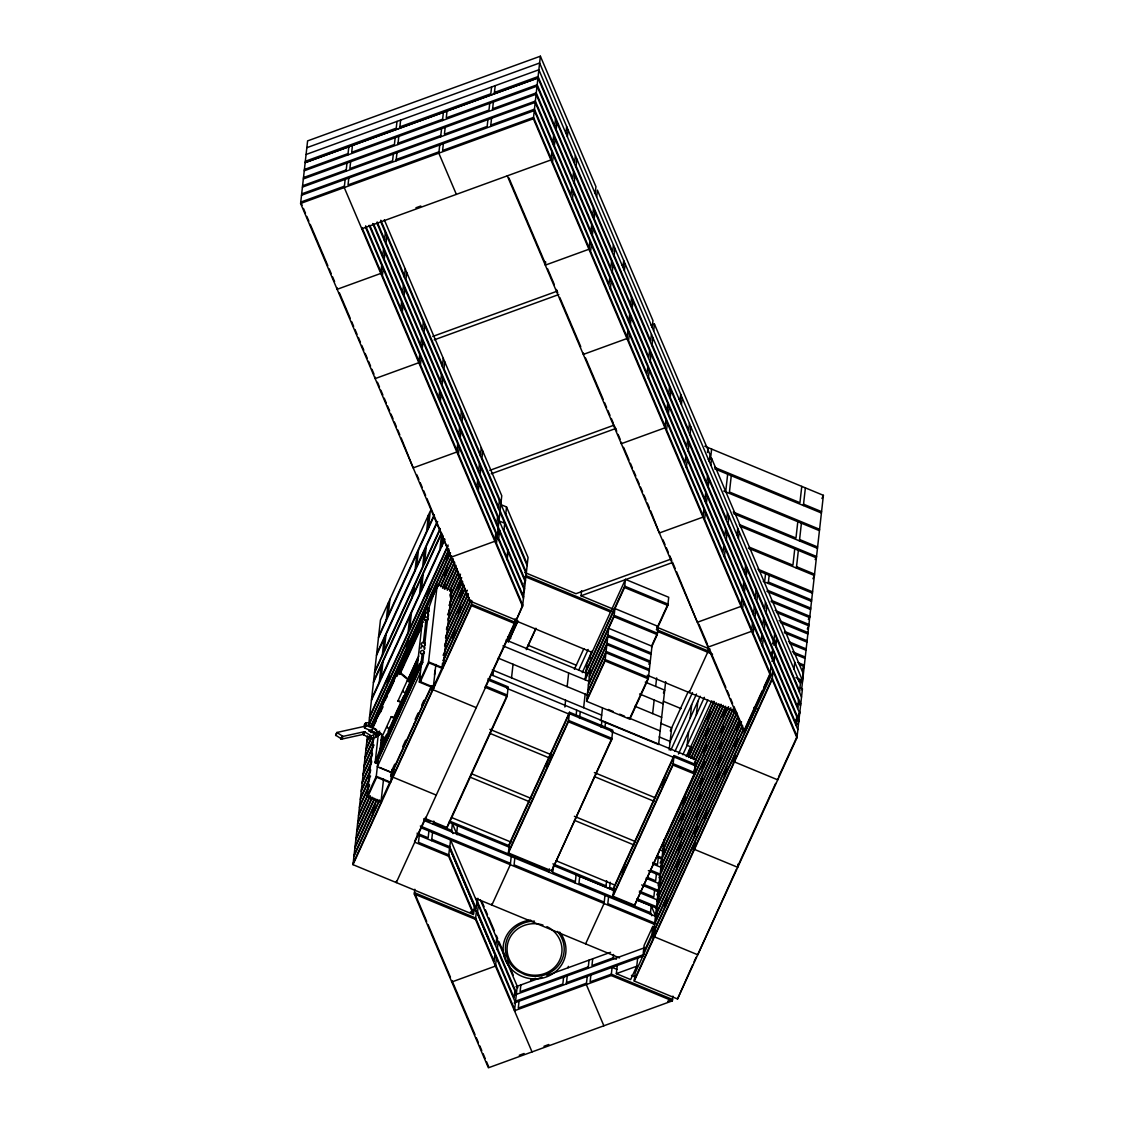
<?xml version="1.0" encoding="UTF-8"?>
<svg xmlns="http://www.w3.org/2000/svg" width="1124" height="1124" viewBox="0 0 1124 1124"><rect width="100%" height="100%" fill="white"/><g stroke="black" fill="none" stroke-linecap="round" stroke-linejoin="round"><path stroke-width="1.5" d="M500.77 504.564L506.545 506.952L528.041 557.462L522.562 606.384L516.253 620.181L469.86 601.017L300.6 203.458L307.597 140.893L540.377 56.2L595.945 186.696L595.172 193.483M345.166 179.418L344.253 187.582L522.562 606.384M346.08 171.27L346.993 163.106M347.906 154.957L348.819 146.808M348.805 178.098L348.033 184.898L438.964 151.81M350.632 161.786L349.859 168.586L440.805 135.498M352.458 145.488L351.7 152.274L442.631 119.186M337.298 287.955L337.144 289.304L380.797 273.427L381.71 265.278M393.344 154.016L392.585 160.816L301.654 193.904M395.17 137.704L394.412 144.504L303.48 177.592M396.997 121.406L396.238 128.192L305.307 161.28M382.624 257.115L383.537 248.966M384.45 240.817L385.377 232.654M383.172 268.706L382.413 275.506L418.971 361.352M384.998 252.394L384.239 259.194L420.798 345.04M386.839 236.096L386.066 242.882L422.624 328.742M396.069 160.844L396.983 152.695M397.896 144.546L398.809 136.383M399.723 128.234L400.636 120.085M375.318 377.228L375.163 378.591L418.816 362.715L419.73 354.552M400.706 309.873L401.619 301.71M402.533 293.561L403.446 285.412M404.359 277.249L405.272 269.1M403.08 305.152L402.322 311.938L438.866 397.798M404.907 288.84L404.148 295.64L440.692 381.486M406.733 272.528L405.975 279.328L442.519 365.188M373.969 725.879C370.232 721.833 361.914 720.779 364.935 728.169L378.367 733.733L379.603 731.05M376.638 729.813L365.904 725.345L366.045 722.676M516.323 994.403L450.569 839.965L449.656 848.128L474.342 906.351L473.429 914.5L353.006 864.665L367.45 735.897M379.139 683.406L381.12 665.745M382.188 656.233L384.169 638.558M386.15 620.898L388.131 603.223M439.737 145.01L438.81 153.159L456.358 194.368M440.65 136.861L441.563 128.698M442.477 120.549L443.39 112.4M373.8 736.206L367.042 796.452L381.457 802.424M375.346 722.437L375.725 718.995L437.25 584.438L451.679 590.409L442.982 667.867L428.567 661.896L437.25 584.438L427.668 611.203M382.961 661.699L381.134 678.011L419.589 593.908L421.416 577.61M386.01 634.526L384.183 650.838L422.638 566.735L424.465 550.423M389.986 599.19L388.145 615.502L426.6 531.399L428.427 515.087M368.068 796.087L376.681 777.246L389.663 782.613L381.05 801.454L368.068 796.087L368.447 792.659M420.643 346.403L421.556 338.254M422.469 330.091L423.383 321.942M443.362 143.689L442.603 150.49L533.535 117.402L551.083 158.61M445.202 127.377L444.43 134.178L535.361 101.09L552.91 142.298M447.029 111.079L446.27 117.865L537.202 84.778L554.736 125.986M378.549 732.16L375.121 762.732L376.554 763.337L422.694 662.415L423.846 652.215M380.825 711.773L381.219 708.373M421.191 357.994L420.432 364.78L456.976 450.64M423.017 341.682L422.259 348.482L458.803 434.328M424.844 325.37L424.085 332.17L460.643 418.016M358.64 814.38L376.273 776.277L378.409 757.211M372.381 816.136L373.294 807.987M374.208 799.838L374.362 798.476L355.901 838.841M385.363 700.35L386.094 693.831M387.007 685.682L387.921 677.519M422.217 653.325L421.261 661.811L375.121 762.732L380.193 748.57L381.724 734.871M374.826 804.629L374.067 811.416L379.153 800.316M386.867 697.259L387.639 690.473M389.466 674.161L388.707 680.961L427.148 596.858M381.05 801.454L383.551 779.157M392.121 769.476L390.688 782.248L376.273 776.277M391.616 779.199L392.374 772.413M407 641.944L406.242 648.745L371.426 724.91M407.928 633.796L409.909 616.121M411.89 598.46L412.958 588.948M414.939 571.287L416.92 553.612M393.906 769.041L392.993 777.204L436.267 795.104M407.633 646.736L408.546 638.587M411.44 612.763L409.614 629.075L448.069 544.971M414.489 585.59L413.576 593.739L441.142 533.436M418.451 550.254L416.625 566.552L436.941 522.126M438.711 399.161L439.624 390.997M440.538 382.848L441.465 374.699M442.378 366.536L443.292 358.387M441.086 394.44L440.327 401.226L476.885 487.085M442.926 378.128L442.154 384.928L478.712 470.773M444.753 361.816L443.994 368.616L480.538 454.461M409.867 683.645L410.33 679.556M421.289 591.238L423.27 573.563M424.338 564.051L426.319 546.39M428.3 528.716L430.281 511.055L380.446 620.055L368.7 724.685L387.162 684.319M388.145 731.148L417.102 667.825L422.287 621.628L425.659 612.173M425.322 613.17L426.094 606.37M427.008 598.221L427.921 590.058M396.421 881.216L396.28 882.579L514.708 623.539L515.242 618.79M413.913 725.317L414.053 723.954M427.05 608.098L427.626 602.998M429.452 586.7L428.694 593.486L449.01 549.06M423.355 643.125L426.024 619.352M433.752 688.057L419.336 682.085L421.472 663.019M442.533 663.09L441.957 668.246L433.344 687.073L420.362 681.706L420.952 676.493M424.226 648.815L428.792 608.056L427.359 607.452M487.914 119.608L487.156 126.408L396.21 159.496M489.741 103.296L488.982 110.096L398.051 143.184M491.567 86.998L490.809 93.784L399.877 126.871M441.662 546.657L442.926 535.417M490.64 126.436L491.553 118.287M492.467 110.138L493.38 101.975M494.293 93.826L495.206 85.677M457.735 443.839L456.822 452.003L413.182 467.879L401.142 437.896M458.648 435.691L459.576 427.542M460.489 419.378L461.402 411.229M432.178 686.638L431.602 691.738L393.147 775.841M445.174 570.795L444.401 577.581L440.777 585.52M447.001 554.483L446.242 561.283L407.787 645.373M459.196 447.282L458.437 454.068L494.996 539.927M461.037 430.97L460.264 437.77L496.822 523.615M462.863 414.658L462.104 421.458L498.649 507.303M434.468 674.92L434.988 670.354M444.303 588.836L444.879 583.735M445.792 575.586L446.706 567.423M447.619 559.274L448.532 551.125M433.344 687.073L435.873 664.467M419.252 835.539L418.493 842.34L448.771 854.872L473.583 913.152L470.38 911.831M672.911 996.103L672.377 1000.852L488.392 1067.8L414.306 894.03L414.84 889.281M425.659 817.303L425.504 818.651L447.141 827.615L507.121 696.416L508.188 686.904L488.097 678.587M428.918 831.015L428.16 837.801L417.032 833.207M453.281 633.051L452.508 639.851L443.081 660.476M458.761 584.129L458.002 590.929L448.954 610.711M453.899 637.842L454.813 629.693M459.379 588.92L460.306 580.771M431.616 840.654L432.529 832.505M433.442 824.356L433.808 821.082M458.943 608.337L458.185 615.137L444.697 644.628M460.784 592.039L460.011 598.825L446.523 628.33M459.576 613.128L460.489 604.979M461.402 596.816L462.315 588.667M476.731 488.434L477.644 480.285M478.557 472.136L479.47 463.973M480.384 455.824L481.297 447.675M479.105 483.713L478.346 490.514L497.356 535.164L495.895 538.326M480.932 467.415L480.173 474.202L499.182 518.852M482.758 451.103L481.999 457.904L501.009 502.54M469.86 601.017L456.119 567.016M353.006 864.665L471.448 605.639L471.982 600.876M447.141 827.615L447.282 826.252M473.429 914.5L448.617 856.235L449.53 848.072L417.201 834.696M451.483 831.816L452.396 823.667L457.117 834.739M507.289 175.85L743.962 731.752L770.066 674.667L533.38 118.751L540.377 56.2M456.583 833.924L457.496 825.775M495.754 533.127L494.841 541.276L451.188 557.167L426.979 498.564M496.668 524.978L497.581 516.815M498.494 508.666L499.407 500.517M498.115 528.364L496.457 543.356L522.702 605.021L516.253 620.181M499.941 512.052L498.283 527.044L524.543 588.709M451.834 981.954L451.988 980.592L475.002 1034.642M503.805 531.413L504.718 523.264L498.944 520.876M505.631 515.115L506.545 506.952M492.93 675.482L493.492 670.382M551.842 151.81L550.929 159.959L361.788 228.79M552.755 143.661L553.668 135.498M554.596 127.349L555.509 119.2M507.865 549.51L506.952 557.659L498.733 538.382L499.646 530.219L496.26 537.651M507.135 559.864L508.048 551.715M553.303 155.252L552.544 162.039L589.102 247.898M555.144 138.94L554.371 145.727L590.929 231.586M556.97 122.628L556.197 129.429L592.755 215.274M545.66 261.864L545.295 265.138L588.948 249.247L589.861 241.098M476.843 901.687L476.084 908.473L449.811 846.765L431.771 839.305M532.031 1051.924L475.494 919.362L476.407 911.213L473.19 909.878M477.335 903.05L477.869 898.301M477.391 913.278L478.304 905.115M565.906 133.32L566.665 126.52M567.367 136.749L568.126 129.963M511.532 677.842L513.05 664.256M571.751 188.256L570.992 195.056L534.434 109.197L490.781 125.087M573.577 171.944L572.818 178.744L536.26 92.899L492.621 108.775M575.404 155.646L574.645 162.432L538.087 76.587L494.448 92.463M492.003 903.71L491.848 905.073L510.31 864.693L511.223 856.544M572.299 199.847L573.212 191.684M574.125 183.535L575.038 175.386M575.952 167.223L576.865 159.074M494.855 954.515L494.082 961.301L475.649 917.999L414.461 892.681L426.684 921.385M496.682 938.203L495.923 945.003L477.475 901.701M497.229 949.794L498.227 941.603M508.427 852.976L509.495 843.464L569.489 712.265L612.763 730.179L611.695 739.69L551.701 870.889L508.427 852.976L568.421 721.791L569.489 712.265M514.834 858.034L514.075 864.834L604.22 902.151M590.774 232.949L591.688 224.786M592.601 216.637L593.514 208.488M591.322 244.526L590.564 251.326L627.108 337.172M593.149 228.228L592.39 235.014L628.934 320.874M594.975 211.916L594.217 218.716L630.775 304.562M596.633 196.925L597.406 190.125L652.96 320.621L652.201 327.421M583.468 353.062L583.314 354.411L626.953 338.535L627.866 330.386M514.862 990.975L514.089 997.761L477.545 911.915M517.237 986.254L514.497 1010.715L611.189 975.52L672.377 1000.852M519.049 1001.231L518.276 1008.031L586.475 983.219M520.876 984.919L520.103 991.719L588.316 966.907M547.037 767.523L547.795 760.723M550.114 760.793L550.872 753.993M609.756 277.544L608.997 284.33L572.453 198.484M611.596 261.232L610.824 268.032L574.28 182.172M613.423 244.92L612.664 251.72L576.106 165.874M610.304 289.135L611.217 280.972M612.144 272.823L613.058 264.674M613.971 256.511L614.884 248.362M564.852 707.024L565.611 700.224M567.142 686.638L568.66 673.051M549.032 872.196L549.397 868.936M613.339 609.166L581.038 595.804L581.614 590.704M551.701 870.889L611.835 738.342L568.575 720.428L508.582 851.627M622.921 267.245L623.679 260.459M624.382 270.687L625.155 263.887L621.867 265.081M576.12 715.243L576.696 710.143M579.534 718.433L580.293 711.633M583.637 707.698L585.168 694.098M589.889 658.509L590.269 655.109M628.794 322.223L629.707 314.074M630.62 305.925L631.533 297.762M586.587 701.292L605.049 660.926L608.702 628.316L651.976 646.23L648.309 678.84L629.861 719.205L586.587 701.292L590.24 668.682M629.342 333.814L628.569 340.614L665.127 426.46M631.168 317.502L630.409 324.302L666.953 410.162M632.995 301.204L632.236 307.99L668.78 393.85M621.474 442.35L621.319 443.699L664.972 427.822L665.886 419.673M563.602 977.192L562.843 983.992L515.747 1001.133M575.179 883.014L576.134 874.781L614.688 890.742M566.327 984.034L567.241 975.871M568.154 967.722L568.308 966.359M579.731 876.27L578.972 883.071L650.459 912.66L651.794 915.779M601.101 720.245L602.436 708.359M601.171 727.383L601.93 720.596M656.753 629.623L667.811 605.443L668.724 597.28L625.45 579.38L586.995 663.483L585.168 679.781L614.013 616.711L614.926 608.562L658.186 626.461L657.273 634.624L651.513 647.227M604.965 727.186L605.541 722.086M647.775 366.831L647.017 373.618L610.458 287.772M649.602 350.519L648.843 357.32L612.285 271.46M651.428 334.207L650.67 341.008L614.125 255.148M586.082 671.632L624.537 587.529L625.45 579.38M648.323 378.409L649.236 370.26M650.15 362.111L651.063 353.948M651.976 345.799L652.889 337.65M653.662 330.849L654.421 324.049L651.147 325.243M587.248 976.419L586.321 984.568L603.869 1025.776M588.161 968.27L589.074 960.107M590.873 975.098L590.114 981.884L611.344 974.171L672.531 999.489L667.67 1001.259M592.713 958.786L591.941 965.586L613.17 957.859L616.388 959.194M604.979 895.35L604.066 903.499L585.604 943.865M605.892 887.201L606.623 880.668M608.59 896.84L607.817 903.64L656.107 923.619M610.22 882.228L609.658 887.328L614.477 889.323M666.799 411.51L667.712 403.361M668.625 395.212L669.539 387.049M703.835 754.035L634.639 905.213L613.002 896.264L614.069 886.752L674.049 755.553L695.686 764.503L694.618 774.014L672.995 765.065L674.049 755.553M667.347 423.102L666.588 429.902L703.132 515.747M669.173 406.79L668.415 413.59L704.973 499.435M671.014 390.492L670.241 397.278L706.799 483.137M622.387 874.725L623.146 867.925M611.189 975.52L612.102 967.371L616.936 969.366M613.016 959.222L613.549 954.459M623.918 871.353L624.677 864.567M679.95 401.17L680.708 394.383M637.673 958.069L636.76 966.219L630.648 979.58L616.331 973.651L617.245 965.502M681.411 404.612L682.17 397.812L678.896 399.006M652.637 713.6L654.168 699.999M655.685 686.413L656.641 677.927M634.639 905.213L694.773 772.666L673.136 763.702L613.156 894.901M685.795 456.105L685.022 462.905L648.478 377.06M687.621 439.807L686.862 446.593L650.304 360.748M689.448 423.495L688.689 430.295L652.131 344.436M686.342 467.696L687.256 459.547M688.169 451.398L689.082 443.235M689.995 435.086L690.909 426.923M665.661 681.65L658.608 744.51L600.272 720.358M634.259 981.069L635.172 972.92L773.045 671.365L772.132 679.528L634.259 981.069L677.533 998.983L796.944 737.794L802.438 688.872L799.234 687.551M662.373 787.25L663.132 780.463M663.919 783.892L664.677 777.091M650.304 914.023L651.232 905.86L636.929 899.945M669.173 749.947L671.66 727.86L660.687 723.322M654.604 890.292L653.831 897.078L639.345 891.093M656.43 873.98L655.657 880.78L647.621 877.451M658.257 857.668L657.498 864.468L652.665 862.473M652.763 926.485L651.85 934.648L643.209 953.531L644.122 945.382L652.763 926.485L654.702 931.037M664.059 839.6L652.861 939.341L634.414 979.721M707.474 452.466L708.022 447.577M656.992 912.885L656.233 919.671L694.688 835.568M658.833 896.573L658.06 903.373L696.515 819.27M660.659 880.261L659.9 887.061L698.341 802.957M662.486 863.963L661.727 870.749L700.182 786.645M664.312 847.651L663.553 854.451L702.008 770.347M655.39 928.705L654.477 936.868L697.737 954.768L736.346 869.316M703.905 508.947L702.992 517.11L659.338 532.987L650.698 510.956M704.818 500.798L705.731 492.649M706.645 484.486L707.558 476.337M709.216 461.346L709.975 454.546L654.421 324.049M710.523 458.859L711.618 449.066M705.366 512.389L704.607 519.176L741.152 605.035M707.193 496.077L706.434 502.878L742.978 588.723M709.019 479.765L708.261 486.566L744.805 572.411M710.818 465.097L711.576 458.297L708.289 459.491M665.141 901.237L664.368 908.023L653.789 931.192M689.391 691.232L689.237 692.595L707.698 652.229L708.246 647.34M665.759 906.014L666.687 897.851M688.633 731.752L687.101 745.352L691.611 747.207M690.15 718.166L691.682 704.579M680.034 831.746L679.261 838.532L658.228 884.56M681.861 815.434L681.102 822.234L660.786 866.66M683.687 799.122L682.928 805.922L662.612 850.348M688.408 757L689.181 750.2M676.437 870.355L677.351 862.206M678.264 854.057L679.177 845.894M680.652 836.537L681.566 828.374M682.479 820.225L683.392 812.076M684.305 803.913L685.218 795.764M689.799 754.991L690.712 746.842M678.896 858.834L678.123 865.635L716.578 781.531M680.722 842.536L679.964 849.322L718.419 765.233M696.318 714.934L697.849 701.348M708.106 645.808L707.951 647.171L751.605 631.295L752.518 623.132M695.11 764.489L695.686 759.388L491.371 674.836M725.683 491.862L727.664 474.202M731.274 475.691L729.448 492.003L819.593 529.306M723.8 545.393L723.041 552.193L686.483 466.334M725.626 529.095L724.868 535.881L688.324 450.036M727.467 512.783L726.694 519.583L690.15 433.724M724.348 556.984L725.261 548.835M726.174 540.672L727.087 532.523M728.015 524.374L728.928 516.211M694.534 836.93L695.447 828.781M696.36 820.618L697.273 812.469M698.201 804.32L699.114 796.157M700.027 788.008L700.94 779.859M701.854 771.696L702.767 763.547M703.68 755.398L704.593 747.235M705.507 739.086L706.42 730.937M707.347 722.774L708.261 714.625M693.845 844.616L693.072 851.402L654.618 935.505M677.533 998.983L692.595 965.024M696.992 825.409L696.22 832.21L734.674 748.106L735.447 741.32M698.819 809.111L698.06 815.898L736.515 731.794L737.274 725.008M700.645 792.799L699.887 799.6L737.611 717.084M702.472 776.487L701.713 783.288L735.082 710.298M704.312 760.189L703.54 766.975L730.389 708.261M706.139 743.877L705.366 750.677L725.683 706.237M707.965 727.565L707.207 734.365L720.99 704.214M709.792 711.267L709.033 718.053L715.567 703.779M695.377 841.244L694.463 849.407L737.737 867.306L738.103 864.047M705.127 813.748L704.369 820.548L665.914 904.651M736.965 535.108L737.723 528.308M705.76 818.539L706.673 810.39M738.426 538.537L739.185 531.736M720.02 744.271L719.262 751.071L680.807 835.174M721.847 727.973L721.088 734.759L682.633 818.862M723.673 711.661L722.915 718.461L684.46 802.564M716.438 782.894L717.351 774.745M718.264 766.582L719.177 758.433M720.639 749.062L721.552 740.913M722.465 732.764L723.392 724.601M724.306 716.452L725.219 708.303M718.882 771.373L718.124 778.173L742.065 725.809M720.709 755.061L719.95 761.861L738.819 720.61M741.91 598.235L740.997 606.398L697.358 622.274L676.522 571.624M742.824 590.086L743.737 581.937M744.664 573.774L745.577 565.625M743.371 601.677L742.613 608.463L751.759 629.932M745.212 585.365L744.439 592.165L753.586 613.62M747.039 569.053L746.28 575.853L755.412 597.308M724.221 778.173L725.135 770.024M726.666 766.652L725.907 773.452L754.752 710.382M733.832 757.14L733.073 763.941L694.618 848.044M736.065 746.097L736.979 737.948M737.892 729.799L738.805 721.636M735.363 753.783L734.45 761.931L777.724 779.845L777.878 778.482M753.431 614.983L754.345 606.834M755.258 598.671L756.171 590.522M753.979 626.574L753.221 633.36L770.221 673.304L763.688 687.579M755.806 610.262L755.047 617.062L772.048 656.992M757.632 593.95L756.874 600.75L773.874 640.694L772.427 643.869M743.962 731.752L744.116 730.389M764.784 580.574L765.556 573.788M761.819 634.681L761.06 641.481L724.502 555.621M763.646 618.369L762.887 625.169L726.329 539.323M765.472 602.071L764.713 608.857L728.155 523.011M768.24 583.426L769.153 575.277M754.597 711.731L755.131 706.982M762.367 646.272L763.28 638.109M764.194 629.96L765.107 621.811M766.02 613.648L766.933 605.499M770.066 674.667L770.98 666.518M771.893 658.355L772.806 650.206L771.359 653.381M773.719 642.057L774.647 633.894M773.958 663.216L774.886 655.067L771.963 661.432M775.799 646.904L776.712 638.755L773.79 645.134M794.752 548.891L792.926 565.203L749.469 547.219M797.801 521.719L795.975 538.031L733.199 512.038M801.763 486.383L799.937 502.695L714.625 467.373M796.382 568.056L798.363 550.395M799.431 540.869L801.412 523.208M803.393 505.547L805.374 487.872M793.98 669.033L794.752 662.233M795.792 724.783L796.705 716.634M797.619 708.485L798.532 700.322M799.459 692.173L800.372 684.024L538.86 69.786L306.065 154.494M795.961 677.646L802.452 680.329L803.21 673.543L711.576 458.297M801.609 689.672L823.4 495.333L704.79 446.242M379.167 733.115L377.467 732.426L375.528 737.428L370.302 738.58L363.066 734.408L341.724 739.114L335.697 735.166M370.161 738.58C369.346 734.843 380.755 732.033 375.557 737.4L377.664 732.497M376.554 763.337L378.76 757.197M449.979 595.13L451.679 590.409M378.619 636.353L386.305 619.535M428.455 527.367L434.131 514.947M378.465 637.715L434.412 515.34M335.584 735.265L336.877 732.483L364.569 726.329M337.003 732.848L335.837 735.588L336.877 732.483L342.961 736.417L364.302 731.724L371.384 735.883M376.638 654.028L415.079 569.924M376.484 655.376L437.672 521.55M340.867 738.847L342.103 736.164L341.05 738.946M341.148 738.988L342.469 736.332M341.331 739.044L342.736 736.403M341.598 739.114L342.961 736.417M374.657 671.688L382.343 654.87M424.493 562.688L440.102 528.533M374.503 673.051L440.341 529.039M373.589 681.2L412.03 597.097M373.435 682.563L441.718 533.197L439.891 549.51L421.444 589.875M371.608 698.875L379.294 682.043M441.816 545.295L444.725 538.958M371.454 700.224L444.809 539.773M364.583 725.444L366.115 722.676M364.415 727.818L365.567 724.994M369.627 716.536L408.068 632.433M364.598 727.973L365.693 725.177M364.836 728.127L365.904 725.345M369.473 717.899L447.914 546.334M364.935 728.169L366.157 725.486M364.232 731.71L362.926 734.408L364.471 731.752M363.333 734.464L364.654 731.808M363.516 734.534L364.836 731.879M363.783 734.674L364.935 731.935M369.262 724.502L448.855 550.409M447.774 557.911L449.951 553.149M371.271 726.245L450.527 552.924M382.286 735.475L372.522 727.411L425.195 612.187M376.723 718.896L381.795 707.797M389.044 691.934L394.131 680.835M397.756 672.897L399.933 668.148M401.38 664.972L406.452 653.873M410.077 645.949L412.255 641.186M420.236 623.736L424.577 614.224M432.557 596.774L434.735 592.025M366.874 740.997L369.009 736.332M373.969 725.472L376.104 720.807M421.697 621.094L423.144 617.919M436.295 589.173L451.525 555.846M372.325 729.729L371.004 732.609M366.719 742.36L369.557 736.15M372.339 729.813L370.779 732.117M380.881 711.492L383.059 706.715M396.927 676.395L399.118 671.604L411.328 681.692L385.785 737.527L384.731 737.499M437.91 586.658L451.792 556.324M399.118 672.278L422.287 621.628L423.72 622.218M369.445 738.313L370.667 735.63L369.613 738.412M427.359 611.203L428.792 608.056M369.712 738.454L371.032 735.799M369.894 738.524L371.313 735.883M399.371 674.161L403.671 664.748M405.104 661.6L420.896 627.066M399.835 674.456L422.273 625.38M365.96 749.146L371.046 738.046M445.947 574.223L452.48 559.935M365.806 750.509L371.623 737.794M440.706 586.714L453.365 559.007M365.047 757.309L373.561 738.679M442.449 588.021L454.054 562.632M377.088 732.356L375.585 735.068L377.467 732.426M364.893 758.658L373.604 739.62M443.011 587.81L454.672 562.309M377.271 732.384C372.901 734.984 380.235 738.032 379.603 733.213L378.128 735.869M364.134 765.458L373.561 744.833M444.837 588.948L455.726 565.133M377.945 735.813L379.266 733.143M363.979 766.821L373.913 745.086M445.413 588.709L455.894 565.793M363.221 773.607L372.451 753.431M447.141 590.044L456.583 569.418M363.066 774.97L372.494 754.345M447.745 589.777L457.215 569.053M400.678 701.573L401.423 702.683L397.896 701.039L407.127 680.863L410.738 682.352L407.127 680.863M408.363 678.46L417.805 657.807M408.026 679.613L418.788 656.065M385.096 737.751C386.544 739.648 382.034 738.271 381.963 736.965L391.264 716.634L394.791 718.264L391.18 716.775M381.106 740.407L382.553 737.246M408.602 680.259L418.016 659.676M362.307 781.77L371.735 761.131M449.544 590.971L458.255 571.933M362.153 783.119L371.608 762.451M450.12 590.746L458.409 572.594M380.643 744.481L383.537 738.159M409.6 681.158L417.566 663.75M393.484 718.348L403.699 696.009M405.16 692.82L410.26 681.65L411.328 681.692M380.193 748.57L386.698 734.323M361.394 789.919L370.625 769.729M450.401 595.256L459.828 574.617M361.24 791.282L370.611 770.783M450.106 596.9L460.489 574.209M379.434 755.3L382.301 749.02M385.897 741.18L390.197 731.752M391.63 728.619L396.66 717.618M398.809 712.911L400.242 709.778M403.839 701.924L408.138 692.51M409.586 689.363L414.601 678.376M416.751 673.669L418.198 670.522M379.476 755.595L384.563 744.481M386.024 741.292L396.927 717.463M398.374 714.288L419.449 668.19M378.254 758.602L421.317 664.41M360.481 798.068L370.569 775.996M450.064 602.113L460.882 578.467M360.326 799.431L369.557 779.255M449.024 605.443L461.725 577.666M420.404 672.573L377.327 766.765L391.756 772.736M359.554 806.231L369.501 784.496M459.533 587.571L462.371 581.361M359.413 807.58L369.501 785.507M447.563 614.786L462.709 581.67M419.336 682.085L428.567 661.896M448.237 618.425L463.383 585.309M358.5 815.743L368.433 794.008M447.998 619.984L463.945 585.098M420.362 681.706L428.975 662.865L441.957 668.246M357.727 822.529L369.796 796.143M461.557 595.467L464.451 589.116M357.572 823.892L370.358 795.947M446.453 629.51L465.196 588.512M356.814 830.692L371.96 797.576M445.694 636.31L466.601 590.578M356.659 832.041L372.522 797.352M445.455 637.842L467.233 590.212M459.73 611.765L467.71 594.315M355.746 840.204L374.489 799.206M444.57 645.935L468.413 593.781M354.987 846.99L376.61 799.684M444.584 651.035L469.101 597.434M354.833 848.353L377.186 799.473M443.123 655.278L469.326 597.954M391.798 770.558L394.721 764.179M402.743 746.617L405.666 740.224M415.149 719.472L418.072 713.094M421.725 705.113L423.917 700.322M354.074 855.153L372.536 814.788M390.759 774.928L431.476 685.865M454.054 636.493L470.731 599.991M353.92 856.502L379.659 800.204M390.59 776.305L432.08 685.556M443.334 660.954L470.9 600.652M353.161 863.302L381.457 801.412M434.595 685.204L432.993 689.729L476.253 707.642M442.575 667.74L471.588 604.276L514.862 622.176L485.118 687.242M524.009 583.735L525.456 580.56L503.945 530.064M522.969 593.191L524.388 590.072L369.094 225.32M414.559 841.539L425.448 817.738M508.399 641.467L517.869 620.757M508.315 642.141L517.799 621.432M526.425 648.927L535.895 628.218M526.355 649.616L535.825 628.892M447.998 824.693L507.275 695.053L485.638 686.104L485.484 687.452L507.121 696.416M574.406 669.3L583.862 648.618M578.691 670.171L588.161 649.475M582.26 672.616L592.193 650.908M586.236 670.269L624.691 586.166L667.951 604.08L657.076 627.88M585.323 678.432L614.154 615.348L657.428 633.262L651.667 645.879M509.341 844.826L569.334 713.628L612.608 731.541M589.482 675.482L607.943 635.116L651.203 653.016M589.327 676.831L607.789 636.465L651.063 654.379M588.569 683.631L607.03 643.265L650.29 661.179L648.871 664.284M588.414 684.994L606.876 644.628L650.136 662.528M587.655 691.78L606.103 651.414L649.377 669.328M587.501 693.143L605.962 652.777L649.222 670.691M586.742 699.943L605.19 659.577L648.464 677.477L630.002 717.843M663.427 692.946L664.706 690.15L645.288 682.113M670.255 730.923L688.295 691.485M669.595 742.627L692.482 692.553M670.747 750.34L696.515 694.014M674.948 751.422L700.168 696.262M613.915 888.115L673.908 756.916L695.531 765.865M613.002 896.264L672.995 765.065M678.432 754.049L704.369 697.33M682.816 754.738L707.853 699.971M686.272 756.55L711.759 700.828M689.953 753.628L713.895 701.264M688.661 757.464L714.147 701.741M690.81 757.913L707.488 721.425M691.063 758.391L716.452 702.851M693.199 758.841L717.871 704.889M693.368 759.501L718.84 703.764M695.503 759.936L705.661 737.723M693.873 764.531L721.158 704.874M694.997 767.214L723.294 705.324M693.719 771.036L723.547 705.788M662.275 845.965L725.542 707.586M821.953 498.508L823.4 495.333M724.46 715.089L728.085 707.165M662.5 851.627L728.661 706.926M660.097 863.035L730.993 707.965M722.62 731.401L732.778 709.188M660.673 867.939L732.946 709.848M658.987 877.76L735.349 710.761M720.793 747.713L736.754 712.799M658.116 885.824L736.923 713.459M656.781 894.887L738.271 716.676M657.624 898.174L678.418 852.694M656.753 901.097L739.339 720.47M738.046 728.436L740.969 722.058M815.139 559.555L816.544 556.492L739.269 524.515M656.374 908.094L741.545 721.833M655.615 914.88L676.592 868.993M655.461 916.243L742.613 725.64M736.22 744.748L743.512 728.802L733.958 706.532M654.547 924.392L743.357 730.164M812.947 578.691L814.408 575.516L748.415 548.203M744.847 728.816L762.241 690.754M705.914 817.19L724.362 776.81M734.604 760.583L772.286 678.165L797.099 736.445L778.595 776.923M808.381 619.464L809.828 616.289L771.373 600.371M807.313 628.976L808.774 625.801L776.445 612.425M802.901 668.387L804.348 665.211L797.942 662.556M802.747 669.735L804.194 666.574L799.361 664.565M798.391 715.159L799.838 711.984M798.251 716.494L799.698 713.333L536.106 94.247L303.325 178.955M797.337 724.643L798.771 721.496L535.193 102.41L302.412 187.104M694.014 961.919L696.135 957.255M737.878 865.944L775.616 783.442M397.896 701.039L399.779 701.109M375.725 718.995L380.348 712.307M417.102 667.825L421.261 661.811L422.694 662.415L420.896 665.015M376.821 732.37L375.177 733.017L372.451 731.724M306.824 147.694L539.618 63L802.452 680.329M537.946 77.949L305.152 162.643L537.96 77.992L801.524 697.035M304.407 169.485L348.061 153.595M304.239 170.792L537.047 86.141L800.611 705.184L797.408 703.863M302.581 185.783L346.234 169.907M301.499 195.253L534.307 110.602L797.857 729.645M344.394 186.219L300.754 202.095L302.103 205.27M300.6 203.458L533.38 118.751M415.922 207.785L420.783 206.015M432.754 336.441L557.349 291.102M434.215 339.87L558.811 294.544M489.783 470.366L614.364 425.041M491.244 473.794L615.826 428.469M671.239 559.021L575.938 593.697L524.838 572.538M581.038 595.804L672.855 562.393M451.75 981.983L495.487 966.064L496.401 957.915L476.407 911.213M530.57 980.086L535.446 978.316M515.986 986.703L542.063 977.22M546.854 975.477L610.557 952.295M514.89 994.923L645.19 947.518M566.482 982.671L644.417 954.318M514.146 1003.015L642.956 956.145M616.331 973.651L636.76 966.219M519.26 1055.267L524.107 1053.497M543.946 1046.289L548.821 1044.505M371.089 730.164L368.686 730.909L376.807 734.562M403.094 690.684C400.875 691.499 407.464 694.028 405.652 691.738M387.148 726.61C384.858 727.706 392.332 729.869 389.34 727.397M399.118 671.604L398.051 671.576L410.26 681.65M372.522 727.411L376.02 729.462M382.933 736.754L383.832 737.035M803.548 504.184L821.574 511.645M714.794 468.877L821.419 513.008M723.758 491.062L819.438 530.668M799.586 539.52L817.612 546.981M733.747 513.696L817.457 548.343M740.028 526.243L816.389 557.855M796.537 566.693L814.563 574.153M757.843 569.166L812.582 591.828M759.079 571.104L812.427 593.177M768.394 582.063L811.669 599.977M763.224 581.347L811.514 601.34M767.285 590.142L810.755 608.126M766.947 591.435L810.601 609.489M771.05 601.649L809.687 617.652M775.11 610.444L808.915 624.438M779.157 620.659L808.001 632.587M780.492 622.626L807.847 633.95M784.552 631.421L807.088 640.75M784.313 632.742L806.934 642.113M788.542 641.607L806.175 648.899M789.933 643.602L806.02 650.262M792.378 651.723L805.262 657.062M793.797 653.732L805.107 658.411M624.537 587.529L667.811 605.443M797.717 679.528L802.522 681.523M799.15 681.537L802.367 682.872M656.936 627.22L710.227 649.265M525.568 575.418L612.496 611.4M656.346 629.552L707.853 650.866M525.048 576.626L610.711 612.088M657.596 631.491L712.546 654.238M614.013 616.711L657.273 634.624M795.567 720.161L798.771 721.496M753.923 707.46L757.14 708.794M514.666 620.336L592.264 652.454M647.213 675.201L736.122 711.998M471.448 605.639L514.708 623.539M605.049 660.926L648.309 678.84M507.612 636.816L510.858 638.151M527.915 645.204L576.486 665.31M663.272 701.236L681.074 708.612M639.598 693.972L663.174 703.736M506.053 640.034L586.616 673.374M502.962 645.85L589.974 681.776M634.849 706.223L661.657 717.323M498.227 658.116L588.175 695.349M608.351 709.483L613.212 711.492M619.675 714.176L624.537 716.185M627.768 717.519L660.125 730.909M659.156 736.908L670.536 741.615M492.298 669.89L601.677 715.159M487.942 679.95L508.034 688.253M506.713 688.295L569.489 714.274M611.217 731.541L673.993 757.534M568.421 721.791L611.695 739.69M489.867 729.321L551.027 754.64M594.371 772.581L655.531 797.899M489.938 733.354L549.495 758.012M594.441 776.614L653.999 801.257M659.366 849.604L664.186 851.599M471.476 773.719L531.034 798.377M574.378 816.305L635.538 841.623M469.944 777.091L529.502 801.735M574.448 820.337L634.006 844.995M656.992 855.729L661.825 857.724M656.641 857.008L663.104 859.677M652.707 863.906L660.94 867.321M650.332 870.032L659.985 874.036M648.351 870.636L660.027 875.47M379.701 767.453L391.068 772.16M646.047 878.223L659.114 883.633M643.673 884.349L659.774 891.009M641.663 884.939L659.451 892.301M639.387 892.526L658.706 900.521M451.483 817.457L511.041 842.101M555.987 860.703L615.545 885.361M449.516 821.054L509.074 845.698M552.924 863.85L606.047 885.838M637.013 898.652L656.332 906.646M449.108 822.304L510.521 847.721M613.971 890.545L553.556 865.536L552.797 872.322L575.333 881.652M636.606 899.903L657.61 908.599M423.636 818.862L429.986 821.504M433.597 822.993L451.637 830.453L452.986 833.629M456.737 832.575L549.186 870.833M423.832 820.38L655.264 916.158M420.32 826.028L510.465 863.344M420.98 827.728L654.168 924.237M414.728 842.199L448.617 856.235M475.691 898.371L619.549 957.915M631.435 975.365L636.254 977.374M414.306 894.03L475.494 919.362M378.465 731.485L382.132 734.506M766.175 612.299L799.6 690.81M775.953 645.541L800.752 703.821M764.348 628.597L797.773 707.122M774.113 661.853L798.925 720.133M762.522 644.909L795.947 723.434M772.132 679.528L796.944 737.794M508.905 177.915L545.449 263.775M547.585 268.791L554.357 284.695M556.394 289.458L557.743 292.647M559.766 297.41L580.757 346.698M585.604 358.078L603.195 399.413M604.557 402.603L606.581 407.366M607.943 410.541L609.967 415.318M611.33 418.493L613.353 423.27M614.702 426.446L616.739 431.209M618.088 434.398L620.125 439.161M623.609 447.366L629.033 460.081M630.381 463.271L632.419 468.034M633.767 471.209L635.805 475.986M637.153 479.161L639.191 483.938M640.539 487.113L642.563 491.876M643.926 495.066L645.949 499.829M647.312 503.018L649.335 507.781M662.977 539.829L665.015 544.606M666.363 547.781L668.401 552.544M669.749 555.734L671.787 560.497M673.136 563.686L675.173 568.449M698.973 624.354L707.446 644.277M710.242 650.838L725.823 687.438M727.186 690.614L729.209 695.391M730.572 698.566L732.595 703.343M384.296 219.812L501.768 495.754L500.11 510.746L526.369 572.411M380.825 220.248L404.514 275.9M505.786 513.752L527.282 564.248M380.6 221.456L527.128 565.611M377.158 221.962L384.605 239.454M377.018 223.325L526.215 573.774M373.575 223.845L402.687 292.198M372.718 223.521L525.301 581.923M369.922 225.559L382.778 255.766M365.651 225.84L400.847 308.51M507.289 558.502L523.629 596.872M365.398 226.964L523.475 598.235M651.232 905.86L655.882 916.805M361.998 227.554L380.952 272.064M303.452 208.46L305.489 213.223M306.838 216.412L308.875 221.175M310.224 224.35L327.829 265.685M329.177 268.875L331.215 273.638M332.563 276.813L334.601 281.59M339.448 292.971L350.267 318.415M351.629 321.59L353.653 326.353M355.015 329.543L357.039 334.306M358.401 337.481L360.425 342.258M361.773 345.433L363.811 350.21M365.159 353.386L367.197 358.149M368.546 361.338L370.583 366.101M371.932 369.29L373.969 374.053M377.453 382.258L379.491 387.021M380.839 390.211L382.877 394.974M384.225 398.149L386.249 402.926M387.611 406.101L389.635 410.878M390.997 414.053L393.021 418.816M394.383 422.006L396.407 426.769M397.756 429.958L399.793 434.721M416.821 474.721L418.859 479.484M420.207 482.674L422.245 487.437M423.593 490.626L425.617 495.389M452.803 559.232L454.798 563.897M482.084 901.968L484.107 906.731M485.47 909.92L487.493 914.683M488.856 917.858L494.265 930.588M496.288 935.351L497.651 938.526M499 941.715L505.098 956.018M507.121 960.795L513.218 975.098M480.285 899.72L517.855 987.715M497.468 948.403L516.422 992.914M449.656 848.128L515.41 1002.552M495.642 964.715L515.27 1010.813M428.033 924.574L450.443 977.192M476.351 1037.817L478.388 1042.594M479.737 1045.77L481.774 1050.547M483.123 1053.722L485.161 1058.485M486.509 1061.674L488.547 1066.437M420.91 648.422A1.967 1.841 6.4 0 1 423.383 646.455A1.967 1.841 6.4 0 1 424.394 649.377M422.104 645.583A1.967 1.841 6.4 0 1 421.879 642.872A1.967 1.841 6.4 0 1 424.774 642.942A1.967 1.841 6.4 0 1 424.493 645.64M425.392 616.261A1.967 1.841 6.4 0 1 425.167 613.549A1.967 1.841 6.4 0 1 428.061 613.62A1.967 1.841 6.4 0 1 427.78 616.317M425.49 611.835A1.967 1.841 6.4 0 1 426.825 608.927A1.967 1.841 6.4 0 1 428.862 611.498M428.595 611.906A1.967 1.841 6.4 0 1 427.794 612.468M557.434 931.431A29.421 27.58 6.4 0 1 558.797 965.024A29.421 27.58 6.4 0 1 524.585 974.48L517.799 971.038A29.421 27.58 6.4 0 1 506.741 940.142A29.421 27.58 6.4 0 1 534.462 921.146M546.938 926.626A27.496 25.768 6.4 0 1 550.718 970.504A27.496 25.768 6.4 0 1 507.402 953.18A27.496 25.768 6.4 0 1 542.962 925.038M559.668 932.077A31.458 29.491 6.4 0 1 548.751 975.969A31.458 29.491 6.4 0 1 504.451 957.634A31.458 29.491 6.4 0 1 530.753 920.106M368.265 724.825L370.372 725.809L368.265 724.825M421.191 653.732A1.967 1.841 6.4 0 0 424.338 652.58A1.967 1.841 6.4 0 0 421.669 650.585A1.967 1.841 6.4 0 0 421.191 653.732M424.928 620.336A1.967 1.841 6.4 0 0 428.089 619.198A1.967 1.841 6.4 0 0 425.406 617.188A1.967 1.841 6.4 0 0 424.928 620.336"/></g></svg>
